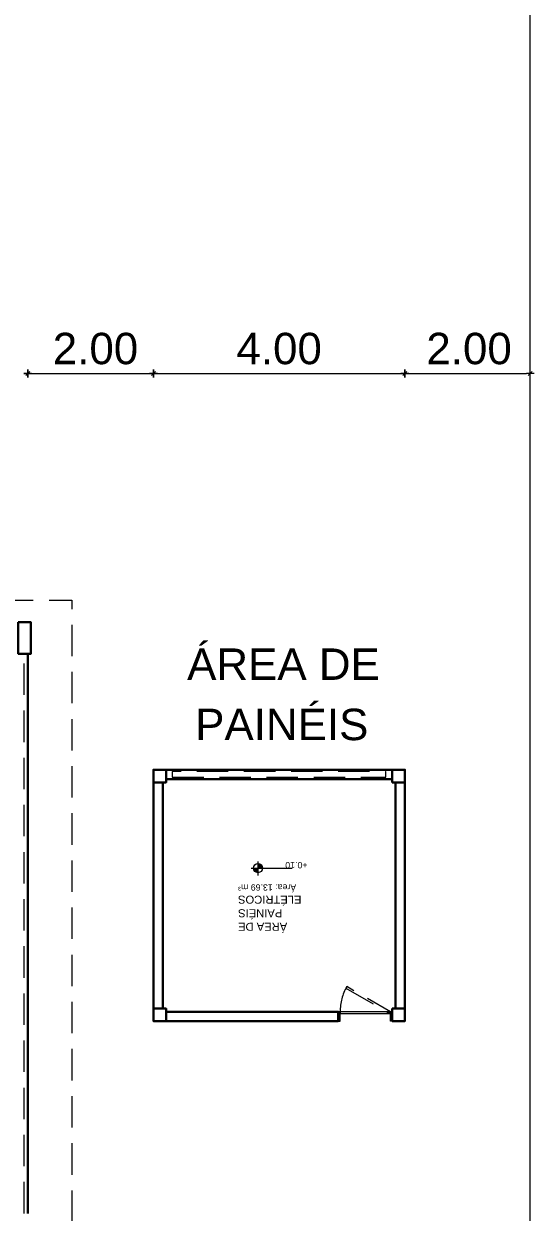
# Model space of a CAD drawing. Header units: metres. Extents: x 147 to 427, y -16 to 162.
# Drawn here: x 353.04 to 361.17, y 99.34 to 118.25 of the extents above; entities that cross this region are included whole.
import ezdxf

# ---------------------------------------------------------------- set-up
doc = ezdxf.new("R2010")
doc.units = ezdxf.units.M
doc.linetypes.add('IMPORT-Dashed _3_', pattern=[0.75, 0.5, -0.25])
doc.layers.add('1053_ARQ_BASE_MATADOURO_dwg', color=7, linetype='Continuous', lineweight=5, true_color=0x767676)
for name, color, linetype, lineweight in [('A-COTAS', 7, 'Continuous', 9), ('A-ESQ-PORTAS', 7, 'Continuous', 20), ('A-ESTRUTURA', 7, 'Continuous', 30), ('A-PAREDE', 7, 'Continuous', 30), ('A-PROJEÇÃO', 7, 'IMPORT-Dashed _3_', 15), ('A-TEXTO1', 7, 'Continuous', 5), ('A_PROJEÇÃO', 7, 'IMPORT-Dashed _3_', 5)]:
    doc.layers.add(name, color=color, linetype=linetype, lineweight=lineweight)
doc.styles.add('Arial', font='arial.ttf', dxfattribs={"height": 0.1})
doc.styles.add('Arial_2', font='arial.ttf', dxfattribs={"height": 0.1275})
doc.styles.add('Arial_3', font='arial.ttf', dxfattribs={"height": 0.1})
doc.styles.add('Arial_4', font='arial.ttf', dxfattribs={"height": 0.5})

# ---------------------------------------------------------------- blocks, each defined once
blk = doc.blocks.new('1053_ARQ_BASE_MATADOURO_dwg_pilar-4039604-TÉRREO 1_20 - Dependente 1')
at = {"layer": 'A-ESTRUTURA', "color": 253, "true_color": 0xaaaaaa, "flags": 128}
blk.add_lwpolyline([(207964.697, 9278584.431), (207964.897, 9278584.431), (207964.897, 9278584.631), (207964.697, 9278584.631)], close=True, dxfattribs=at)
blk = doc.blocks.new('1053_ARQ_BASE_MATADOURO_dwg_pilar-4039605-TÉRREO 1_20 - Dependente 1')
at = {"layer": 'A-ESTRUTURA', "color": 253, "true_color": 0xaaaaaa, "flags": 128}
blk.add_lwpolyline([(207964.697, 9278584.431), (207964.897, 9278584.431), (207964.897, 9278584.631), (207964.697, 9278584.631)], close=True, dxfattribs=at)
blk = doc.blocks.new('1053_ARQ_BASE_MATADOURO_dwg_PU-Tick-4039619-TÉRREO 1_20 - Dependente 1')
at = {"layer": 'A-COTAS', "color": 253, "true_color": 0xaaaaaa}
for p, q in [((1, 0), (-1, 0)), ((-0.5, -0.5), (0.5, 0.5)), ((0, -1), (0, 1))]:
    blk.add_line(p, q, dxfattribs=at)
blk = doc.blocks.new('1053_ARQ_BASE_MATADOURO_dwg_arq geral tgov-4039641-TÉRREO 1_20 - Dependente 1')
at = {"layer": 'A-TEXTO1', "lineweight": 9, "true_color": 0xe2e2e2}
h = blk.add_hatch(color=254, dxfattribs=at)
h.paths.add_polyline_path([(58.168, 21.626), (58.24, 21.626), (58.231, 21.662), (58.204, 21.689), (58.168, 21.696), (58.168, 21.645)])
h.paths.add_polyline_path([(58.168, 21.554), (58.168, 21.626), (58.096, 21.626), (58.112, 21.582), (58.152, 21.556)])
at = {"color": 253, "lineweight": 5, "true_color": 0xaaaaaa, "flags": 128}
blk.add_lwpolyline([(-62.5, 40), (-62.5, -40), (62.5, -40), (62.5, 40)], close=True, dxfattribs=at)
at = {"layer": 'A-COTAS', "color": 253, "true_color": 0xaaaaaa}
for p, q in [((54.567, 29.495), (56.442, 29.495)), ((56.567, 29.495), (60.442, 29.495)), ((60.567, 29.495), (62.439, 29.495))]:
    blk.add_line(p, q, dxfattribs=at)
at = {"layer": 'A-ESQ-PORTAS', "color": 253, "true_color": 0xaaaaaa, "flags": 128}
for points in [[(59.445, 19.192), (59.475, 19.192), (59.475, 19.342), (59.445, 19.342)], [(59.475, 19.312), (60.275, 19.312), (60.275, 19.342), (59.475, 19.342), (59.475, 19.312)], [(60.305, 19.192), (60.275, 19.192), (60.275, 19.342), (60.305, 19.342)]]:
    blk.add_lwpolyline(points, dxfattribs=at)
at = {"layer": 'A-ESTRUTURA', "color": 253, "true_color": 0xaaaaaa, "flags": 128}
blk.add_lwpolyline([(54.355, 25.538), (54.355, 25.038), (54.555, 25.038), (54.555, 25.538)], close=True, dxfattribs=at)
at = {"layer": 'A-PAREDE', "color": 253, "true_color": 0xaaaaaa}
for p, q in [((54.505, 25.038), (54.505, 16.133)), ((60.305, 23.192), (56.705, 23.192)), ((56.505, 22.992), (56.505, 19.392)), ((56.655, 22.992), (56.655, 19.392)), ((60.305, 23.042), (56.705, 23.042)), ((60.355, 22.992), (60.355, 19.392)), ((60.505, 19.392), (60.505, 22.992)), ((60.305, 19.192), (60.305, 19.342))]:
    blk.add_line(p, q, dxfattribs=at)
at = {"layer": 'A-PAREDE', "color": 253, "true_color": 0xaaaaaa, "flags": 128}
blk.add_lwpolyline([(56.705, 19.342), (59.445, 19.342), (59.445, 19.192), (56.705, 19.192)], dxfattribs=at)
at = {"layer": 'A-PROJEÇÃO', "color": 253, "true_color": 0xaaaaaa, "flags": 128}
blk.add_lwpolyline([(56.805, 23.072), (60.205, 23.072), (60.205, 23.162), (56.805, 23.162)], close=True, dxfattribs=at)
at = {"layer": 'A-TEXTO1', "color": 253, "true_color": 0xaaaaaa}
for p, q in [((58.062, 21.626), (58.709, 21.626)), ((58.168, 21.734), (58.168, 21.507))]:
    blk.add_line(p, q, dxfattribs=at)
blk.add_circle((58.168, 21.626), 0.0719, dxfattribs=at)
at = {"layer": 'A_PROJEÇÃO', "color": 253, "true_color": 0xaaaaaa, "flags": 128}
for points in [[(28.63, 25.102), (28.63, 25.888), (55.205, 25.888), (55.205, 15.283)], [(54.45, 16.133), (54.45, 21.308), (54.45, 25.038)]]:
    blk.add_lwpolyline(points, dxfattribs=at)
blk.add_lwpolyline([(59.567, 19.716), (60.26, 19.316), (60.275, 19.342), (59.582, 19.742)], close=True, dxfattribs=at)
at = {"layer": 'A_PROJEÇÃO', "color": 253, "true_color": 0xaaaaaa}
blk.add_arc((60.275, 19.342), 0.8, 150, 180, dxfattribs=at)
at = {"xscale": 0.0625, "yscale": 0.0625, "zscale": 0.0625, "rotation": 180}
for p in [(54.505, 29.495), (56.505, 29.495), (60.505, 29.495)]:
    blk.add_blockref('1053_ARQ_BASE_MATADOURO_dwg_PU-Tick-4039619-TÉRREO 1_20 - Dependente 1', p, dxfattribs=at)
at = {"xscale": 0.0625, "yscale": 0.0625, "zscale": 0.0625}
for p in [(54.505, 29.495), (56.505, 29.495), (60.505, 29.495), (62.501, 29.495)]:
    blk.add_blockref('1053_ARQ_BASE_MATADOURO_dwg_PU-Tick-4039619-TÉRREO 1_20 - Dependente 1', p, dxfattribs=at)
for p in [(-207908.192, -9278561.44), (-207904.392, -9278561.44)]:
    blk.add_blockref('1053_ARQ_BASE_MATADOURO_dwg_pilar-4039605-TÉRREO 1_20 - Dependente 1', p)
at = {"extrusion": (0, 0, -1), "zscale": -1, "rotation": 180}
for p in [(207908.192, 9278603.823), (207904.392, 9278603.823)]:
    blk.add_blockref('1053_ARQ_BASE_MATADOURO_dwg_pilar-4039604-TÉRREO 1_20 - Dependente 1', p, dxfattribs=at)
at = {"layer": 'A-COTAS', "char_height": 0.5, "width": 1.62805, "attachment_point": 2, "line_spacing_factor": 0.941778, "style": 'Arial_4'}
for s, insert in [('2.00', (55.583, 30.144)), ('4.00', (58.505, 30.144)), ('2.00', (61.527, 30.144))]:
    blk.add_mtext(s, dxfattribs=dict(at, insert=insert))
at = {"layer": 'A-TEXTO1', "attachment_point": 1, "line_spacing_factor": 0.941778}
for s, insert, char_height, width, rotation, style in [('ÁREA DE', (57.041, 25.122), 0.5, 3.66005, 359.9922, 'Arial_4'), ('PAINÉIS', (57.169, 24.163), 0.5, 3.29282, 359.9922, 'Arial_4'), ('+0.10', (58.956, 21.623), 0.1, 0.42237, 180, 'Arial'), ('Área: 13.69 m³', (58.776, 21.269), 0.1, 1.10428, 180, 'Arial_3'), ('ELÉTRICOS', (58.86, 21.061), 0.1275, 1.20505, 180, 'Arial_2'), ('PAINÉIS', (58.555, 20.845), 0.1275, 0.83979, 180, 'Arial_2'), ('ÁREA DE', (58.633, 20.629), 0.1275, 0.93344, 180, 'Arial_2')]:
    blk.add_mtext(s, dxfattribs=dict(at, insert=insert, char_height=char_height, width=width, rotation=rotation, style=style))
blk = doc.blocks.new('1053_ARQ_BASE_MATADOURO_dwg-3625622-TÉRREO 1_20 - Dependente 1')
blk.add_blockref('1053_ARQ_BASE_MATADOURO_dwg_arq geral tgov-4039641-TÉRREO 1_20 - Dependente 1', (130.21, 83.186))

msp = doc.modelspace()

# ---------------------------------------------------------------- block references
at = {"layer": '1053_ARQ_BASE_MATADOURO_dwg', "color": 253, "true_color": 0xaaaaaa}
msp.add_blockref('1053_ARQ_BASE_MATADOURO_dwg-3625622-TÉRREO 1_20 - Dependente 1', (168.392, 0), dxfattribs=at)

doc.saveas('drawing.dxf')
